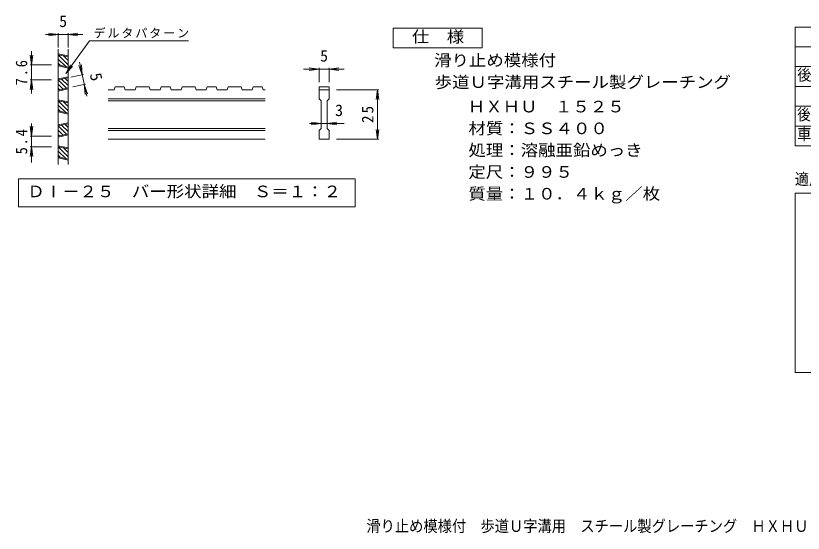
# Model space of a CAD drawing. Units: millimetres, scale not verified, with parts at other scales. Extents: x -897 to 890, y -680 to 663.
# Drawn here: x -890 to 104, y -680 to -27 of the extents above; entities that cross this region are included whole.
import ezdxf
from ezdxf.enums import TextEntityAlignment as Align

# ---------------------------------------------------------------- set-up
doc = ezdxf.new("R2010")
doc.units = ezdxf.units.MM
doc.header["$LTSCALE"] = 5
for name, color, linetype, lineweight in [('B-0', 2, 'Continuous', 9), ('D-2', 3, 'Continuous', 9), ('D-4', 7, 'Continuous', 9), ('F-4', 2, 'Continuous', 9)]:
    doc.layers.add(name, color=color, linetype=linetype, lineweight=lineweight)
doc.layers.add('F-5', color=7, linetype='Continuous')
doc.styles.add('ＭＳ ゴシック', font='')
doc.styles.get('ＭＳ ゴシック').set_extended_font_data('MS Gothic')

msp = doc.modelspace()

# ---------------------------------------------------------------- linework, layer by layer
at = {"layer": 'B-0'}
for p, q in [((-413.726, -67.935), (-413.726, -42.935)), ((-413.726, -42.935), (-301.226, -42.935)), ((-301.226, -42.935), (-301.226, -67.935)), ((-301.226, -67.935), (-413.726, -67.935))]:
    msp.add_line(p, q, dxfattribs=at)
at = {"layer": 'D-2'}
for p, q in [((-836.322, -69.366), (-836.322, -215.103)), ((-823.822, -69.366), (-823.822, -215.103)), ((-823.822, -77.93), (-836.322, -75.255)), ((-823.822, -79.208), (-836.322, -76.533)), ((-836.322, -76.533), (-823.822, -89.033)), ((-829.575, -77.977), (-823.822, -83.73)), ((-836.322, -81.836), (-826.806, -91.352)), ((-836.322, -87.14), (-833.553, -89.909)), ((-836.322, -89.316), (-823.822, -91.991)), ((-836.322, -90.594), (-823.822, -93.269)), ((-836.322, -106.963), (-823.822, -104.288)), ((-836.322, -108.241), (-823.822, -105.566)), ((-836.322, -108.241), (-825.793, -118.771)), ((-831.954, -107.306), (-823.822, -115.438)), ((-827.585, -106.371), (-823.822, -110.134)), ((-836.322, -113.544), (-830.161, -119.706)), ((-836.322, -121.024), (-823.822, -118.349)), ((-836.322, -118.848), (-834.53, -120.64)), ((-753.256, -116.928), (-751.978, -120.678)), ((-721.548, -116.928), (-720.27, -120.678)), ((-695.19, -116.928), (-693.912, -120.678)), ((-663.482, -116.928), (-662.204, -120.678)), ((-637.124, -116.928), (-635.846, -120.678)), ((-605.416, -116.928), (-604.138, -120.678)), ((-579.058, -116.928), (-577.78, -120.678)), ((-507.033, -131.928), (-507.033, -116.928)), ((-507.033, -116.928), (-494.533, -116.928)), ((-494.533, -116.928), (-494.533, -131.928)), ((-836.322, -122.302), (-823.822, -119.628)), ((-765.553, -120.678), (-773.179, -120.678)), ((-739.195, -120.678), (-751.978, -120.678)), ((-681.129, -120.678), (-693.912, -120.678)), ((-623.063, -120.678), (-635.846, -120.678)), ((-574.922, -120.678), (-577.78, -120.678)), ((-507.033, -120.678), (-494.533, -120.678)), ((-823.822, -135.996), (-836.322, -133.321)), ((-823.822, -137.274), (-836.322, -134.599)), ((-836.322, -134.599), (-823.822, -147.099)), ((-829.575, -136.043), (-823.822, -141.796)), ((-574.922, -131.928), (-773.179, -131.928)), ((-574.922, -134.428), (-773.179, -134.428)), ((-507.033, -131.928), (-504.533, -134.428)), ((-504.533, -169.427), (-504.533, -134.428)), ((-497.033, -134.428), (-494.533, -131.928)), ((-497.033, -134.428), (-497.033, -169.427)), ((-836.322, -139.902), (-826.806, -149.418)), ((-836.322, -145.206), (-833.553, -147.975)), ((-836.322, -147.382), (-823.822, -150.057)), ((-836.322, -148.66), (-823.822, -151.335)), ((-836.322, -165.029), (-823.822, -162.354)), ((-836.322, -166.307), (-823.822, -163.632)), ((-836.322, -166.307), (-825.793, -176.837)), ((-831.954, -165.372), (-823.822, -173.504)), ((-827.585, -164.437), (-823.822, -168.2)), ((-836.322, -171.61), (-830.161, -177.772)), ((-836.322, -179.09), (-823.822, -176.415)), ((-836.322, -176.914), (-834.53, -178.706)), ((-836.322, -180.368), (-823.822, -177.694)), ((-574.922, -169.428), (-773.179, -169.428)), ((-574.922, -171.927), (-773.179, -171.927)), ((-497.033, -169.427), (-494.533, -171.927)), ((-494.533, -171.927), (-494.533, -183.178)), ((-574.922, -183.178), (-773.179, -183.178)), ((-494.533, -183.178), (-507.033, -183.178)), ((-823.822, -194.062), (-836.322, -191.387)), ((-823.822, -195.34), (-836.322, -192.665)), ((-836.322, -192.665), (-823.822, -205.165)), ((-836.322, -197.968), (-826.806, -207.484)), ((-829.575, -194.109), (-823.822, -199.862)), ((-836.322, -203.272), (-833.553, -206.041)), ((-836.322, -205.448), (-823.822, -208.123)), ((-836.322, -206.726), (-823.822, -209.401))]:
    msp.add_line(p, q, dxfattribs=at)
for points in [[(-753.256, -116.928), (-764.274, -116.928), (-765.553, -120.678)], [(-721.548, -116.928), (-737.916, -116.928), (-739.195, -120.678)], [(-695.19, -116.928), (-706.208, -116.928), (-707.487, -120.678), (-720.27, -120.678)], [(-663.482, -116.928), (-679.85, -116.928), (-681.129, -120.678)], [(-637.124, -116.928), (-648.143, -116.928), (-649.421, -120.678), (-662.204, -120.678)], [(-605.416, -116.928), (-621.785, -116.928), (-623.063, -120.678)], [(-579.058, -116.928), (-590.077, -116.928), (-591.355, -120.678), (-604.138, -120.678)], [(-507.033, -183.178), (-507.033, -171.927), (-504.533, -169.427)]]:
    msp.add_lwpolyline(points, dxfattribs=at)
at = {"layer": 'D-4'}
for p, q in [((-836.322, -50.899), (-848.715, -49.267)), ((-836.322, -67.379), (-836.322, -49.399)), ((-823.822, -50.899), (-811.429, -49.267)), ((-823.822, -67.379), (-823.822, -49.399)), ((-805.322, -50.899), (-852.516, -50.899)), ((-836.322, -50.899), (-848.715, -52.53)), ((-823.822, -50.899), (-811.429, -52.53)), ((-796.714, -59.067), (-671.867, -59.067)), ((-870.138, -89.316), (-871.769, -76.923)), ((-870.138, -72.111), (-870.138, -125.22)), ((-870.138, -89.316), (-868.506, -76.923)), ((-844.791, -89.316), (-871.638, -89.316)), ((-800.198, -128.625), (-809.377, -85.735)), ((-805.951, -101.742), (-806.949, -89.282)), ((-826.693, -100.274), (-818.083, -91.212)), ((-805.951, -101.742), (-810.14, -89.965)), ((-475.276, -94.551), (-526.581, -94.551)), ((-507.033, -94.551), (-519.426, -92.919)), ((-507.033, -94.551), (-519.426, -96.182)), ((-507.033, -111.136), (-507.033, -93.051)), ((-494.533, -94.551), (-482.14, -92.919)), ((-494.533, -111.136), (-494.533, -93.051)), ((-494.533, -94.551), (-482.14, -96.182)), ((-870.138, -108.241), (-871.769, -120.634)), ((-844.791, -108.241), (-871.638, -108.241)), ((-870.138, -108.241), (-868.506, -120.634)), ((-820.492, -104.854), (-804.485, -101.428)), ((-817.877, -117.077), (-801.869, -113.651)), ((-803.336, -113.965), (-799.147, -125.742)), ((-803.336, -113.965), (-802.338, -126.425)), ((-485.145, -120.678), (-431.81, -120.678)), ((-433.31, -120.678), (-434.941, -133.071)), ((-433.31, -183.178), (-433.31, -120.678)), ((-433.31, -120.678), (-431.678, -133.071)), ((-870.138, -179.09), (-871.769, -166.697)), ((-870.138, -163.34), (-870.138, -212.295)), ((-870.138, -179.09), (-868.506, -166.697)), ((-475.492, -163.26), (-519.389, -163.26)), ((-504.533, -163.26), (-516.926, -161.629)), ((-504.533, -163.26), (-516.926, -164.892)), ((-497.033, -163.26), (-484.64, -161.629)), ((-497.033, -163.26), (-484.64, -164.892)), ((-433.31, -183.178), (-434.941, -170.784)), ((-433.31, -183.178), (-431.678, -170.784)), ((-844.791, -179.09), (-871.638, -179.09)), ((-485.145, -183.178), (-431.81, -183.178)), ((-870.138, -192.665), (-871.769, -205.058)), ((-844.791, -192.665), (-871.638, -192.665)), ((-870.138, -192.665), (-868.506, -205.058)), ((-461.55, -233.178), (-886.55, -233.178)), ((-886.55, -233.178), (-886.55, -268.178)), ((-461.55, -233.178), (-461.55, -268.178)), ((-461.55, -268.178), (-886.55, -268.178))]:
    msp.add_line(p, q, dxfattribs=at)
msp.add_lwpolyline([(-796.714, -59.067), (-826.693, -100.274), (-820.722, -89.292)], dxfattribs=at)
at = {"layer": 'F-4'}
for p, q in [((93.682, -41.485), (93.682, -191.485)), ((93.682, -41.485), (303.682, -41.485)), ((93.682, -66.485), (303.682, -66.485)), ((93.682, -91.485), (303.682, -91.485)), ((93.682, -116.485), (303.682, -116.485)), ((93.682, -141.485), (303.682, -141.485)), ((93.682, -166.485), (303.682, -166.485)), ((93.682, -191.485), (303.682, -191.485))]:
    msp.add_line(p, q, dxfattribs=at)
msp.add_lwpolyline([(93.682, -477.608), (93.682, -251.091), (890.13, -251.091), (890.13, -477.608)], close=True, dxfattribs=at)

# ---------------------------------------------------------------- texts
at = {"layer": 'B-0', "style": 'ＭＳ ゴシック', "width": 1.1}
for s, p in [('仕\u3000様', (-389.976, -65.435)), ('滑り止め模様付', (-361.964, -95.194)), ('歩道Ｕ字溝用スチール製グレーチング', (-361.247, -122.694)), ('\u3000\u3000ＨＸＨＵ\u3000１５２５', (-363.398, -153.597)), ('\u3000\u3000材質：ＳＳ４００', (-362.681, -181.097)), ('\u3000\u3000処理：溶融亜鉛めっき', (-362.681, -208.597)), ('\u3000\u3000定尺：９９５', (-362.681, -236.097)), ('\u3000\u3000質量：１０．４ｋｇ／枚', (-362.681, -263.597))]:
    msp.add_text(s, height=14.66, dxfattribs=at).set_placement(p, align=Align.BOTTOM_LEFT)
at = {"layer": 'D-4', "color": 2, "style": 'ＭＳ ゴシック'}
for s, p in [('5', (-835.072, -45.898)), ('5', (-505.783, -89.551)), ('3', (-486.849, -158.26))]:
    msp.add_text(s, height=14.66, dxfattribs=at).set_placement(p, align=Align.BOTTOM_LEFT)
msp.add_text('5', height=14.66, rotation=282.079, dxfattribs=at).set_placement((-800.8, -101.918), align=Align.BOTTOM_LEFT)
at = {"layer": 'D-4', "color": 2, "style": 'ＭＳ ゴシック', "width": 1.1}
msp.add_text('ＤⅠ－２５\u3000バー形状詳細\u3000Ｓ＝１：２', height=14.66, dxfattribs=at).set_placement((-875.3, -260.678), align=Align.BOTTOM_LEFT)
at = {"layer": 'D-4', "insert": (-791.607, -55.596), "char_height": 11, "attachment_point": 7, "style": 'ＭＳ ゴシック'}
msp.add_mtext('\\T1.17;デルタパターン', dxfattribs=at)
at = {"layer": 'D-4', "color": 2, "char_height": 14.66, "attachment_point": 7, "rotation": 90, "style": 'ＭＳ ゴシック'}
for s, insert in [('\\T1.27;\\W0.9;7.6', (-875.138, -115.028)), ('\\T1.27;\\W0.95;25', (-438.31, -162.552)), ('\\T1.27;\\W0.9;5.4', (-875.138, -202.128))]:
    msp.add_mtext(s, dxfattribs=dict(at, insert=insert))
at = {"layer": 'F-4', "style": 'ＭＳ ゴシック', "width": 0.9}
msp.add_text('滑り止め模様付\u3000歩道Ｕ字溝用\u3000スチール製グレーチング\u3000ＨＸＨＵ １５２５', height=14.66, dxfattribs=at).set_placement((-447.436, -682.92), align=Align.BOTTOM_LEFT)
at = {"layer": 'F-5', "style": 'ＭＳ ゴシック'}
for s, width, p in [('後輪一輪荷重', 0.9, (96.182, -113.485)), ('後輪設置面積', 0.85, (96.182, -163.485)), ('車両進行方向', 0.9, (96.182, -188.485)), ('適用Ｕ形側溝および、設置場所について', 0.9, (93.24, -245.025))]:
    msp.add_text(s, height=14.66, dxfattribs=dict(at, width=width)).set_placement(p, align=Align.BOTTOM_LEFT)

doc.saveas('drawing.dxf')
